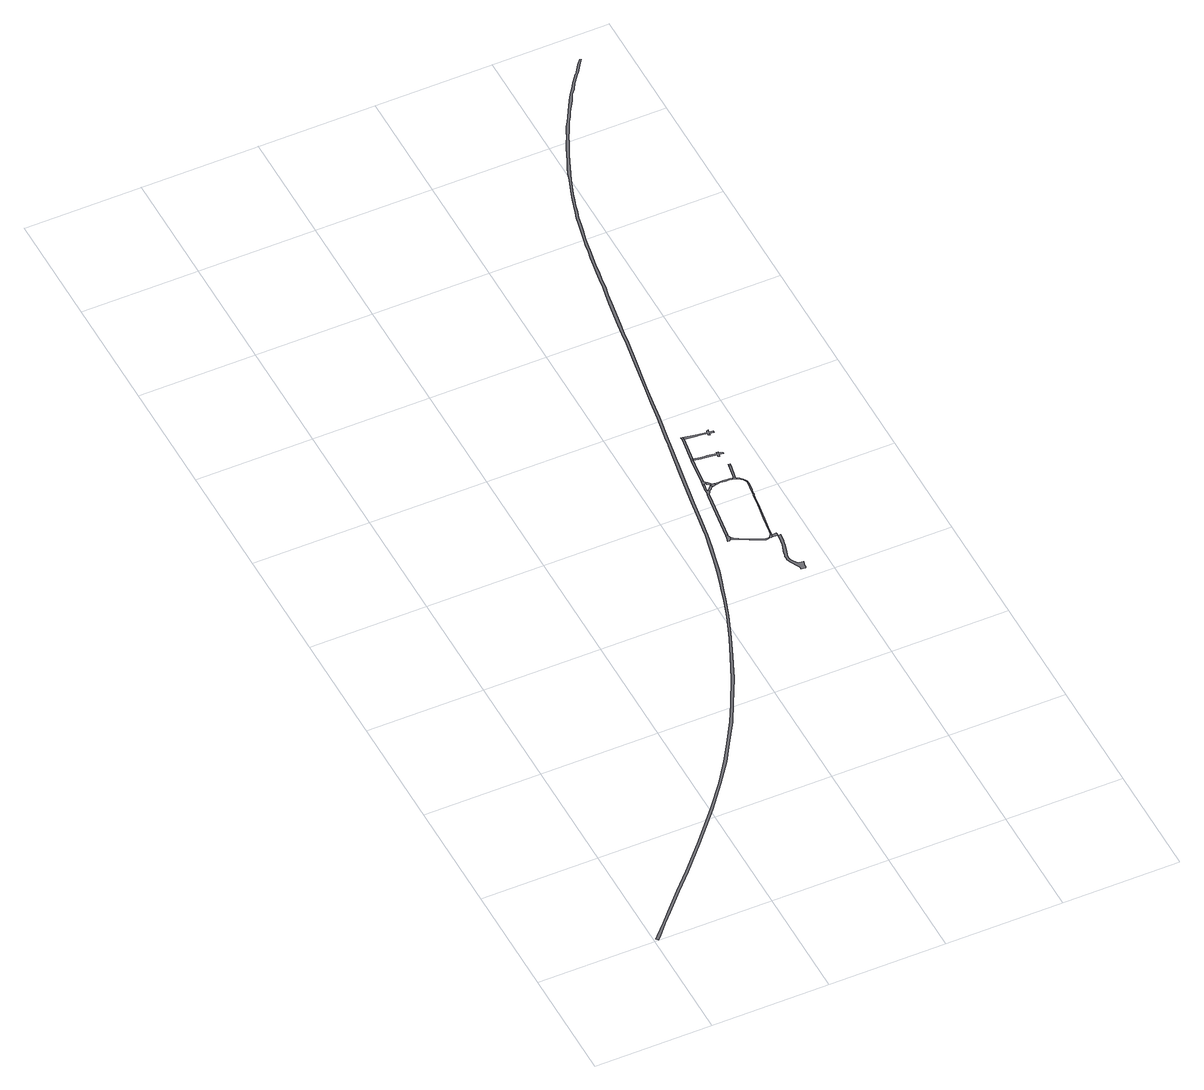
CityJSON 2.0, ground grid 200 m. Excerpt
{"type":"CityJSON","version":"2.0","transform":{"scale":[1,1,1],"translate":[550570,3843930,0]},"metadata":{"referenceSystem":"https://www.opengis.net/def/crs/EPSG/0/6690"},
"CityObjects":{
"road1":{"type":"Road","attributes":{"RoadStructureAttribute.sectionType":"1"},"geometry":[{"type":"MultiSurface","lod":"1","boundaries":[[[0,1,2,3,4,5,6,7,8,9,10,11,12,13,14,15,16,17,18,19,20,21,22,23,24,25,26,27,28,29,30,31,32,33,34,35,36,37,38,39,40,41,42,43,44,45,46,47,48,49,50,51,52,53,54,55,56,57,58,59,60,61,62,63,64,65,66,67,68,69,70,71,72,73,74,75,76,77,78,79,80,81,82,83,84,85,86,87,88,89,90,91,92,93,94,95,96,97,98,99,100,101,102,103,104,105,106,107,108,109,110,111,112,113,114,115,116,117,118,119,120,121,122,123,124,125,126,127,128,129,130,131,132,133,134,135,136,137,138,139,140,141,142,143,144,145,146,147,148,149,150,151,152,153,154,155,156,157]]]}]},
"road2":{"type":"Road","geometry":[{"type":"MultiSurface","lod":"1","boundaries":[[[158,159,160,161,162,163,164,165]]]}]},
"road3":{"type":"Road","attributes":{"RoadStructureAttribute.sectionType":"1"},"geometry":[{"type":"MultiSurface","lod":"1","boundaries":[[[166,167,158,165,168,169]]]}]},
"road4":{"type":"Road","attributes":{"RoadStructureAttribute.sectionType":"1"},"geometry":[{"type":"MultiSurface","lod":"1","boundaries":[[[170,171,172,173,174,175,176,177,163,162,178,179,180,181,182,183,184,185,186]]]}]},
"road5":{"type":"Road","geometry":[{"type":"MultiSurface","lod":"1","boundaries":[[[187,188,189,190,191,192,193,194,195,166,169,196,197,198]]]}]},
"road6":{"type":"Road","attributes":{"RoadStructureAttribute.sectionType":"1"},"geometry":[{"type":"MultiSurface","lod":"1","boundaries":[[[199,200,201,202,203,204,205,206,207,208,209,210,211,212,213,214,215,216,217,218,219,220,221,222,223,224,225,226,227,228,229,230,231,232,233,234,235,236,237]]]}]},
"road7":{"type":"Road","geometry":[{"type":"MultiSurface","lod":"1","boundaries":[[[238,239,186,185,240,241,242]]]}]},
"road8":{"type":"Road","attributes":{"RoadStructureAttribute.sectionType":"1"},"geometry":[{"type":"MultiSurface","lod":"1","boundaries":[[[243,244,245,246,247,248,249,198,197,250,251,252,253,254,255]]]}]},
"road9":{"type":"Road","geometry":[{"type":"MultiSurface","lod":"1","boundaries":[[[256,191,190,257,258,259,260]]]}]},
"road10":{"type":"Road","attributes":{"RoadStructureAttribute.sectionType":"1"},"geometry":[{"type":"MultiSurface","lod":"1","boundaries":[[[261,242,241,262,199]]]}]},
"road11":{"type":"Road","attributes":{"RoadStructureAttribute.sectionType":"1"},"geometry":[{"type":"MultiSurface","lod":"1","boundaries":[[[263,264,259,258,265,266,267,268]]]}]},
"road12":{"type":"Road","geometry":[{"type":"MultiSurface","lod":"1","boundaries":[[[268,267,243,255,269,270,271]]]}]},
"road13":{"type":"Road","attributes":{"RoadStructureAttribute.sectionType":"1"},"geometry":[{"type":"MultiSurface","lod":"1","boundaries":[[[272,273,274,256,260,275,276]]]}]},
"road14":{"type":"Road","geometry":[{"type":"MultiSurface","lod":"1","boundaries":[[[277,272,276,278]]]}]},
"road15":{"type":"Road","attributes":{"RoadStructureAttribute.sectionType":"1"},"geometry":[{"type":"MultiSurface","lod":"1","boundaries":[[[279,280,281,282,283,284,271,270,285,286,287,288,289,290,291]]]}]},
"road16":{"type":"Road","attributes":{"RoadStructureAttribute.sectionType":"1"},"geometry":[{"type":"MultiSurface","lod":"1","boundaries":[[[292,293,294,295,296,297,298,299,300,301,302,303,304,305,306,307,308,309,310,311,312,313,314,315,316,317,318,319,320,321,322,323,324,325,326,327,328,238,242]]]}]},
"road17":{"type":"Road","attributes":{"RoadStructureAttribute.sectionType":"1"},"geometry":[{"type":"MultiSurface","lod":"1","boundaries":[[[329,277,278,330]]]}]},
"road18":{"type":"Road","geometry":[{"type":"MultiSurface","lod":"1","boundaries":[[[331,329,330,332]]]}]},
"road19":{"type":"Road","geometry":[{"type":"MultiSurface","lod":"1","boundaries":[[[333,334,291,290,310,309,335]]]}]},
"road20":{"type":"Road","attributes":{"RoadStructureAttribute.sectionType":"1"},"geometry":[{"type":"MultiSurface","lod":"1","boundaries":[[[336,337,338,339,340,341,342,343,278,276,344,345,346,347,348,349,350,351,352]]]}]},
"road21":{"type":"Road","attributes":{"RoadStructureAttribute.sectionType":"1"},"geometry":[{"type":"MultiSurface","lod":"1","boundaries":[[[353,354,333,335,355]]]}]},
"road22":{"type":"Road","geometry":[{"type":"MultiSurface","lod":"1","boundaries":[[[356,353,355,357]]]}]},
"road23":{"type":"Road","attributes":{"RoadStructureAttribute.sectionType":"1"},"geometry":[{"type":"MultiSurface","lod":"1","boundaries":[[[358,359,360,361,362,363,332,330,364,365,366,367,368,369,370,371,372]]]}]}
},
"vertices":[
[726,1752,0],[718,1742,0],[709,1729,0],[708,1727,0],[706,1726,0],[701,1720,0],[694,1711,0],[687,1700,0],[680,1691,0],[673,1679,0],[667,1669,0],[661,1659,0],[655,1649,0],[650,1640,0],[644,1630,0],[639,1621,0],[635,1611,0],[629,1600,0],[624,1590,0],[618,1576,0],[613,1564,0],[607,1551,0],[602,1539,0],[598,1526,0],[593,1512,0],[588,1498,0],[584,1486,0],[580,1473,0],[576,1460,0],[572,1448,0],[569,1433,0],[566,1420,0],[562,1401,0],[559,1390,0],[557,1376,0],[554,1362,0],[551,1346,0],[549,1330,0],[546,1314,0],[544,1297,0],[540,1279,0],[537,1262,0],[529,1214,0],[526,1194,0],[523,1173,0],[517,1138,0],[507,1074,0],[501,1041,0],[496,1008,0],[487,960,0],[486,950,0],[485,948,0],[474,887,0],[465,830,0],[457,781,0],[454,763,0],[452,750,0],[446,723,0],[440,698,0],[434,672,0],[427,648,0],[422,632,0],[416,612,0],[405,579,0],[388,535,0],[372,498,0],[353,456,0],[328,407,0],[310,373,0],[286,334,0],[265,301,0],[237,262,0],[201,218,0],[151,160,0],[109,115,0],[78,83,0],[46,48,0],[29,30,0],[9,9,0],[4,4,0],[7,1,0],[12,6,0],[32,28,0],[49,46,0],[81,80,0],[112,112,0],[154,158,0],[204,215,0],[240,260,0],[268,298,0],[289,331,0],[314,371,0],[332,405,0],[357,454,0],[376,497,0],[391,534,0],[408,578,0],[420,612,0],[426,631,0],[431,647,0],[438,671,0],[444,697,0],[450,722,0],[456,749,0],[458,762,0],[461,780,0],[467,819,0],[479,887,0],[486,928,0],[491,960,0],[500,1007,0],[505,1040,0],[510,1073,0],[521,1137,0],[527,1172,0],[530,1193,0],[533,1213,0],[541,1261,0],[544,1278,0],[548,1296,0],[550,1314,0],[553,1329,0],[555,1345,0],[558,1362,0],[561,1376,0],[563,1390,0],[565,1400,0],[570,1419,0],[573,1432,0],[576,1447,0],[580,1459,0],[583,1472,0],[587,1484,0],[591,1497,0],[596,1511,0],[601,1525,0],[606,1537,0],[611,1550,0],[616,1562,0],[622,1575,0],[628,1588,0],[633,1598,0],[638,1609,0],[643,1619,0],[648,1628,0],[653,1638,0],[659,1647,0],[664,1657,0],[670,1667,0],[677,1677,0],[683,1689,0],[690,1698,0],[697,1709,0],[705,1720,0],[708,1723,0],[711,1727,0],[720,1740,0],[728,1751,0],
[480,736,0],[479,730,0],[477,723,0],[480,722,0],[482,724,0],[485,728,0],[483,734,0],[483,735,0],
[493,827,0],[492,821,0],[495,821,0],[496,826,0],
[536,702,0],[533,702,0],[530,703,0],[509,713,0],[494,721,0],[492,722,0],[490,724,0],[487,726,0],[485,723,0],[490,721,0],[492,720,0],[509,711,0],[529,701,0],[532,700,0],[535,700,0],[538,701,0],[538,702,0],
[497,834,0],[496,836,0],[497,843,0],[498,848,0],[495,847,0],[495,844,0],[494,840,0],[494,837,0],[494,831,0],[498,829,0],[500,832,0],[498,833,0],
[552,700,0],[551,692,0],[551,688,0],[550,685,0],[550,683,0],[548,676,0],[545,667,0],[544,663,0],[543,658,0],[542,655,0],[542,651,0],[542,650,0],[542,647,0],[544,641,0],[552,627,0],[553,624,0],[553,620,0],[560,619,0],[561,622,0],[561,623,0],[561,625,0],[563,633,0],[556,634,0],[555,633,0],[553,635,0],[549,641,0],[547,646,0],[546,650,0],[546,654,0],[546,655,0],[547,657,0],[549,664,0],[551,671,0],[553,677,0],[554,682,0],[555,686,0],[556,689,0],[556,695,0],[557,700,0],
[542,706,0],[540,704,0],[542,701,0],[543,701,0],[544,705,0],
[506,842,0],[505,841,0],[503,839,0],[502,838,0],[501,837,0],[500,836,0],[499,835,0],[502,834,0],[503,834,0],[504,836,0],[506,837,0],[507,838,0],[508,838,0],
[497,856,0],[499,849,0],[501,849,0],[503,851,0],[500,855,0],
[552,706,0],[545,701,0],
[506,848,0],[504,850,0],[502,847,0],[504,845,0],[506,843,0],[509,844,0],
[511,839,0],[514,840,0],[513,843,0],
[502,902,0],[501,895,0],[497,857,0],[504,892,0],[506,902,0],
[503,906,0],[506,905,0],
[540,842,0],[537,842,0],[532,843,0],[528,843,0],[522,843,0],[517,843,0],[517,840,0],[522,841,0],[530,840,0],[537,840,0],[541,840,0],[542,839,0],[543,841,0],
[546,722,0],[549,741,0],[552,759,0],[554,772,0],[555,780,0],[557,794,0],[558,796,0],[558,799,0],[558,801,0],[560,809,0],[561,820,0],[561,823,0],[561,826,0],[560,828,0],[559,830,0],[557,833,0],[553,837,0],[550,839,0],[548,837,0],[551,836,0],[554,833,0],[557,830,0],[559,827,0],[560,824,0],[560,821,0],[559,813,0],[557,803,0],[557,800,0],[557,799,0],[556,795,0],[554,781,0],[554,779,0],[551,761,0],[548,744,0],[544,715,0],[543,709,0],[543,708,0],
[510,950,0],[513,949,0],
[510,954,0],[513,953,0],
[545,842,0],[544,842,0],[548,841,0],
[550,899,0],[547,899,0],[548,902,0],[545,902,0],[545,899,0],[530,902,0],[525,902,0],[519,903,0],[518,900,0],[524,899,0],[530,898,0],[544,896,0],[544,893,0],[546,892,0],[547,896,0],[554,895,0],[554,898,0],
[550,868,0],[546,846,0],[553,866,0],
[550,871,0],[553,870,0],
[554,947,0],[555,951,0],[552,950,0],[551,947,0],[537,949,0],[533,950,0],[532,946,0],[537,946,0],[551,944,0],[550,941,0],[553,940,0],[553,942,0],[553,943,0],[561,942,0],[561,946,0]
]}
